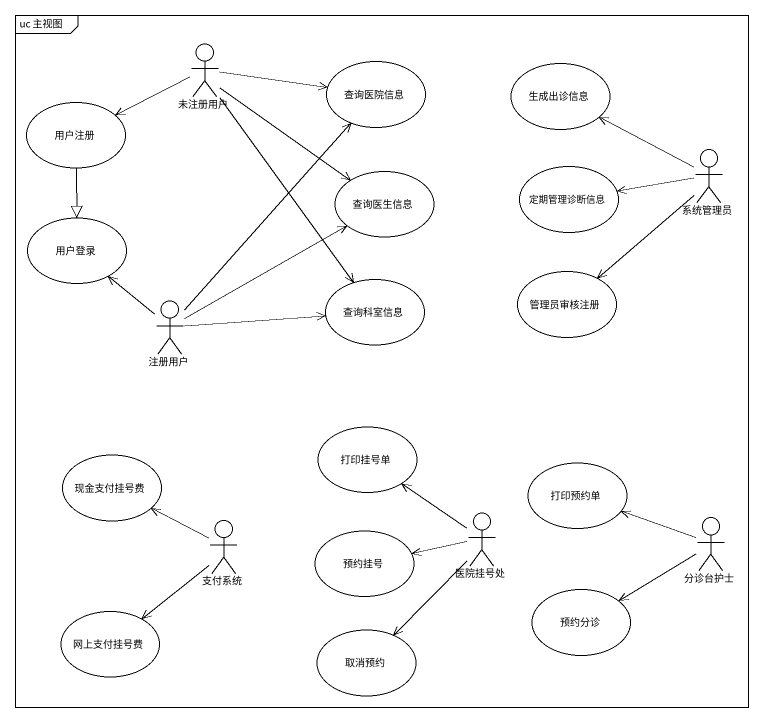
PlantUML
@startuml
mainframe uc 主视图
actor 未注册用户
usecase 查询医院信息
usecase 生成出诊信息
usecase 用户注册
actor 系统管理员
usecase 查询医生信息
usecase 定期管理诊断信息
usecase 用户登录
usecase 查询科室信息
usecase 管理员审核注册
actor 注册用户
usecase 现金支付挂号费
usecase 打印挂号单
usecase 打印预约单
actor 支付系统
usecase 预约挂号
actor 医院挂号处
actor 分诊台护士
usecase 网上支付挂号费
usecase 取消预约
usecase 预约分诊
未注册用户 -right-> 查询医院信息
未注册用户 -left-> 用户注册
未注册用户 --> 查询医生信息
未注册用户 --> 查询科室信息
用户注册 --|> 用户登录
系统管理员 -up-> 生成出诊信息
系统管理员 -left-> 定期管理诊断信息
系统管理员 --> 管理员审核注册
注册用户 -up-> 查询医院信息
注册用户 -up-> 查询医生信息
注册用户 -up-> 用户登录
注册用户 -right-> 查询科室信息
支付系统 -up-> 现金支付挂号费
支付系统 --> 网上支付挂号费
医院挂号处 -up-> 打印挂号单
医院挂号处 -left-> 预约挂号
医院挂号处 --> 取消预约
分诊台护士 -left-> 打印预约单
分诊台护士 -left-> 预约分诊
@enduml
